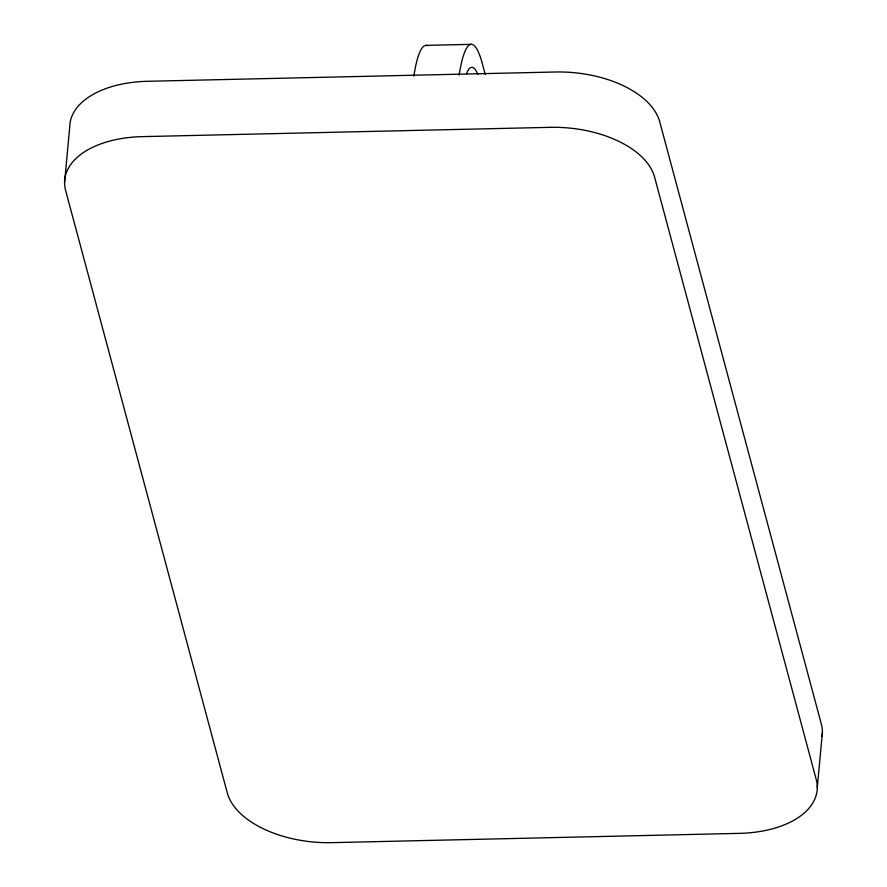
<?xml version="1.0" encoding="UTF-8"?>
<svg xmlns="http://www.w3.org/2000/svg" width="887" height="887" viewBox="0 0 887 887"><rect width="100%" height="100%" fill="white"/><g stroke="black" fill="none" stroke-linecap="round" stroke-linejoin="round"><path stroke-width="1.33" d="M64.585 182.412L69.718 127.074A91.938 51.413 5.3 0 1 147.475 81.294L555.195 72.002A91.938 51.413 5.3 0 1 659.717 121.785L821.351 724.102A91.938 51.413 5.3 0 1 822.094 736.265M817.282 787.578L822.415 732.241M425.849 45.381L471.152 44.35M485.211 74.397L482.34 63.698A111.097 18.671 88.7 0 0 459.156 75.062M466.484 73.688A88.112 14.813 88.7 0 1 477.849 74.375M413.852 76.094A111.097 18.671 88.7 0 1 427.49 45.692M550.062 127.34L142.341 136.631A91.938 51.413 5.3 0 0 65.649 190.55L227.283 792.867A91.938 51.413 5.3 0 0 331.805 842.65L739.525 833.359A91.938 51.413 5.3 0 0 816.217 779.44L654.584 177.123A91.938 51.413 5.3 0 0 550.062 127.34"/></g></svg>
